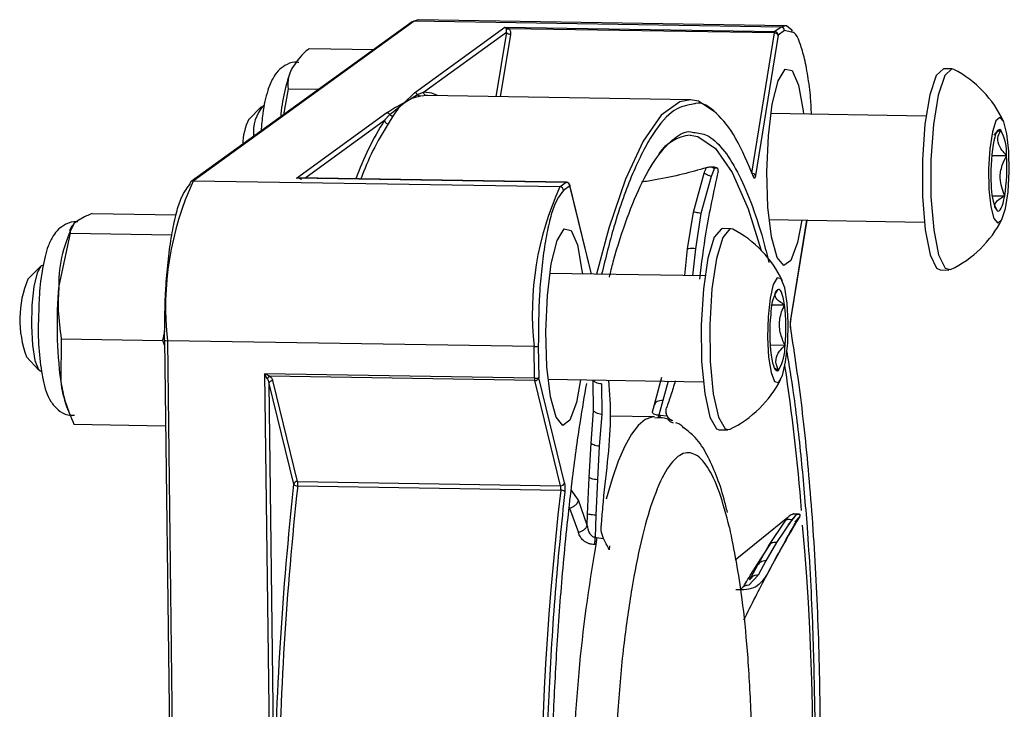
# Model space of a CAD drawing. Header units: millimetres. Extents: x 0 to 279, y 0 to 216.
# Drawn here: x 89.704 to 92.508, y 113.072 to 115.028 of the extents above; entities that cross this region are included whole.
import ezdxf

# ---------------------------------------------------------------- set-up
doc = ezdxf.new("R2010")
doc.units = ezdxf.units.MM

msp = doc.modelspace()

# ---------------------------------------------------------------- linework, layer by layer
at = {"color": 7, "linetype": 'Continuous', "lineweight": 25}
for p, q in [((90.8163, 115.0223), (90.19, 114.5694)), ((90.8221, 115.0241), (90.1957, 114.5712)), ((90.8334, 115.0281), (90.8221, 115.0241)), ((91.8615, 115.0074), (90.8221, 115.0241)), ((91.8729, 115.0114), (90.8334, 115.0281)), ((90.8226, 114.8215), (91.0789, 115.0068)), ((90.8488, 114.8232), (91.0832, 114.9928)), ((91.0789, 115.0068), (91.8437, 114.9946)), ((91.8424, 114.9907), (91.0914, 115.0027)), ((91.8424, 114.9907), (91.778, 114.5932)), ((91.8615, 115.0074), (91.8437, 114.9946)), ((91.8714, 114.9974), (91.8536, 114.9845)), ((91.8536, 114.9845), (91.7892, 114.5871)), ((90.5243, 114.9469), (90.708, 114.9439)), ((90.4716, 114.8831), (90.4714, 114.8825)), ((92.3459, 114.8888), (92.3217, 114.8892)), ((90.4646, 114.8329), (90.452, 114.7588)), ((90.4646, 114.8329), (90.5525, 114.8315)), ((90.7933, 114.7931), (90.8226, 114.8215)), ((90.8311, 114.8165), (90.8488, 114.8232)), ((90.7529, 114.7599), (90.7933, 114.7931)), ((90.7933, 114.7931), (90.8311, 114.8165)), ((90.8584, 114.8131), (90.8395, 114.8113)), ((91.6052, 114.8011), (90.86, 114.8131)), ((90.3892, 114.7822), (90.3533, 114.746)), ((90.4881, 114.5797), (90.7444, 114.765)), ((90.738, 114.7432), (90.7529, 114.7599)), ((90.7616, 114.755), (90.7482, 114.7334)), ((92.2721, 114.755), (91.8324, 114.7621)), ((92.4585, 114.6438), (92.5006, 114.6431)), ((91.6729, 114.6074), (91.6633, 114.584)), ((91.6728, 114.6105), (91.6639, 114.6106)), ((91.6817, 114.6073), (91.6729, 114.6074)), ((91.2352, 114.5545), (90.1957, 114.5712)), ((91.253, 114.5674), (90.4881, 114.5797)), ((91.2533, 114.5675), (90.4906, 114.5798)), ((91.253, 114.5674), (91.2352, 114.5545)), ((91.6135, 114.483), (91.6435, 114.5932)), ((91.6633, 114.584), (91.6346, 114.4795)), ((91.7838, 114.585), (91.7838, 114.585)), ((91.2629, 114.5574), (91.2451, 114.5445)), ((91.3248, 114.3073), (91.2628, 114.5599)), ((92.4601, 114.5296), (92.4953, 114.5291)), ((91.5968, 114.3787), (91.6135, 114.483)), ((89.9092, 114.4791), (90.1471, 114.4753)), ((91.6346, 114.4795), (91.6188, 114.3793)), ((91.8276, 114.4621), (92.2673, 114.455)), ((91.8894, 114.1778), (91.9352, 114.4604)), ((89.8488, 114.4383), (89.8451, 114.4296)), ((91.7196, 114.436), (91.6954, 114.4364)), ((89.8472, 114.423), (89.8149, 114.274)), ((89.8472, 114.423), (90.1351, 114.4184)), ((89.7629, 114.3293), (89.727, 114.2932)), ((92.3125, 114.3193), (92.3368, 114.3189)), ((91.6458, 114.3021), (91.2061, 114.3092)), ((91.836, 114.2207), (91.8714, 114.2201)), ((90.1095, 114.1197), (90.1152, 114.1461)), ((89.8215, 114.1243), (89.8202, 114.0033)), ((89.8215, 114.1243), (90.1095, 114.1197)), ((90.1145, 114.1063), (90.1095, 114.1197)), ((90.1144, 114.12), (90.1464, 111.5658)), ((91.1618, 114.102), (90.1224, 114.1187)), ((90.1224, 114.1187), (90.1544, 111.565)), ((91.163, 114.0123), (91.1618, 114.102)), ((91.1736, 114.1033), (91.1747, 114.0135)), ((91.8309, 114.1065), (91.8729, 114.1058)), ((89.7235, 114.0727), (89.7582, 114.0354)), ((91.8441, 114.0411), (91.854, 114.0345)), ((91.163, 114.0123), (90.3981, 114.0245)), ((90.3981, 114.0245), (90.4143, 112.7283)), ((91.1636, 114.0057), (90.4126, 114.0177)), ((91.2478, 113.7155), (91.1747, 114.0135)), ((91.2013, 114.0092), (91.641, 114.0022)), ((91.3303, 113.9197), (91.3296, 114.0061)), ((91.5027, 113.9383), (91.524, 114.0156)), ((90.4102, 113.9978), (90.4251, 112.8118)), ((90.4102, 113.9978), (90.4804, 113.7117)), ((90.4915, 113.7196), (90.4213, 114.0056)), ((91.2367, 113.7076), (91.1636, 114.0057)), ((91.3525, 113.9964), (91.3533, 113.91)), ((89.8371, 113.9325), (89.8469, 113.9077)), ((91.4969, 113.9169), (91.5027, 113.9383)), ((91.5269, 113.9494), (91.5157, 113.9073)), ((91.3235, 113.8279), (91.3303, 113.9197)), ((91.3533, 113.91), (91.3465, 113.8194)), ((91.5025, 113.9026), (91.3771, 113.9046)), ((91.5149, 113.9003), (91.5038, 113.8996)), ((91.5194, 113.9073), (91.5157, 113.9073)), ((91.5194, 113.9073), (91.5388, 113.9054)), ((89.8578, 113.8817), (90.1174, 113.8775)), ((91.5526, 113.8923), (91.5514, 113.8925)), ((91.6862, 113.8664), (91.7105, 113.866)), ((91.3181, 113.7306), (91.3235, 113.8279)), ((91.3465, 113.8194), (91.3412, 113.7246)), ((91.3134, 113.6274), (91.3181, 113.7306)), ((90.4915, 113.7196), (91.2367, 113.7076)), ((90.4919, 113.7071), (91.2371, 113.6952)), ((91.3412, 113.7246), (91.3365, 113.6244)), ((91.2624, 113.6437), (91.2872, 113.5754)), ((91.3124, 113.5962), (91.2874, 113.6672)), ((91.3124, 113.5962), (91.3134, 113.6274)), ((91.3365, 113.6244), (91.3349, 113.5613)), ((91.8812, 113.6181), (91.7313, 113.497)), ((91.9058, 113.6275), (91.8812, 113.5962)), ((91.9056, 113.6267), (91.8923, 113.6109)), ((91.8969, 113.6276), (91.9058, 113.6275)), ((91.9006, 113.6058), (91.9145, 113.6209)), ((91.9056, 113.6267), (91.9143, 113.6266)), ((91.8265, 113.5386), (91.8729, 113.6077)), ((91.8923, 113.6109), (91.8483, 113.5465)), ((91.3349, 113.5613), (91.3386, 113.5612)), ((91.3386, 113.5612), (91.3584, 113.5584)), ((91.3368, 113.5406), (91.3331, 113.5407)), ((91.3752, 113.5376), (91.3749, 113.5262)), ((91.7874, 113.4741), (91.8351, 113.5487)), ((91.7956, 113.4836), (91.8265, 113.5386)), ((91.8483, 113.5465), (91.8189, 113.4946)), ((91.8189, 113.4946), (91.7968, 113.4543)), ((91.7968, 113.4543), (91.7703, 113.4255)), ((91.7725, 113.4413), (91.7778, 113.4509)), ((91.778, 113.45), (91.7738, 113.4433))]:
    msp.add_line(p, q, dxfattribs=at)
at = {"color": 8, "linetype": 'Continuous', "lineweight": 25}
for p, q in [((91.0832, 114.9928), (91.0536, 114.8099)), ((91.8729, 115.0114), (91.8615, 115.0074)), ((91.891, 114.9927), (91.8714, 114.9974)), ((91.0945, 114.9866), (91.0659, 114.8098)), ((90.5116, 114.5794), (90.738, 114.7432)), ((91.3243, 114.3073), (91.2629, 114.5574)), ((91.8893, 114.1792), (91.9349, 114.4604)), ((91.5887, 114.303), (91.5968, 114.3787)), ((91.6188, 114.3793), (91.6108, 114.3027)), ((91.542, 114.0038), (91.5269, 113.9494)), ((91.5537, 113.8904), (91.5526, 113.8923)), ((91.2874, 113.6672), (91.2672, 113.6964)), ((91.7778, 113.4509), (91.7956, 113.4836))]:
    msp.add_line(p, q, dxfattribs=at)
at = {"color": 7, "linetype": 'Continuous', "lineweight": 25, "flags": 128}
for points in [[(91.8942, 114.9956), (91.8918, 114.9989), (91.8769, 115.0108), (91.8729, 115.0114)], [(91.9201, 114.4606), (91.908, 114.3966), (91.8897, 114.3462), (91.8696, 114.3316), (91.8503, 114.3548), (91.8346, 114.4127), (91.8245, 114.4974), (91.8214, 114.5974), (91.8256, 114.6994), (91.8368, 114.7894), (91.8532, 114.8554), (91.8728, 114.8885), (91.8728, 114.8885)], [(91.8728, 114.8885), (91.8928, 114.8841), (91.9106, 114.8428), (91.9238, 114.7703), (91.9249, 114.7606)], [(92.3217, 114.8892), (92.3216, 114.8892), (92.3012, 114.8702)], [(92.3513, 114.8874), (92.3459, 114.8888), (92.3255, 114.8698)], [(92.3012, 114.8702), (92.2829, 114.8153), (92.2692, 114.7319), (92.262, 114.6312), (92.2623, 114.5269), (92.2699, 114.4331), (92.2839, 114.3623), (92.3024, 114.3243), (92.3125, 114.3193)], [(92.3255, 114.8698), (92.3072, 114.8149), (92.2935, 114.7315), (92.2863, 114.6309), (92.2865, 114.5266), (92.2942, 114.4327), (92.3082, 114.362), (92.3267, 114.3239), (92.3422, 114.3202)], [(90.8877, 114.8134), (90.8715, 114.8199), (90.8488, 114.8232)], [(91.6786, 114.7638), (91.6273, 114.7975), (91.6052, 114.8011)], [(92.4705, 114.7416), (92.4604, 114.7104), (92.453, 114.6626), (92.4496, 114.6055), (92.4507, 114.5478), (92.456, 114.4984), (92.4649, 114.4646), (92.4758, 114.4517), (92.4873, 114.4617), (92.4974, 114.4929), (92.5048, 114.5407), (92.5082, 114.5978), (92.5071, 114.6555), (92.5017, 114.705), (92.4929, 114.7387), (92.482, 114.7516), (92.4705, 114.7416)], [(92.4842, 114.7157), (92.4813, 114.7171), (92.4783, 114.7165), (92.4753, 114.7139), (92.4725, 114.7094), (92.4697, 114.7031), (92.4671, 114.695), (92.4646, 114.6854), (92.4625, 114.6743)], [(92.4736, 114.4876), (92.4765, 114.4862), (92.4795, 114.4868), (92.4824, 114.4894), (92.4853, 114.4939), (92.4881, 114.5002), (92.4907, 114.5083), (92.4932, 114.518), (92.4953, 114.5291)], [(91.2937, 114.0077), (91.2817, 113.9437), (91.2634, 113.8933), (91.2433, 113.8788), (91.224, 113.902), (91.2083, 113.9598), (91.1982, 114.0445), (91.195, 114.1446), (91.1993, 114.2465), (91.2104, 114.3366), (91.2269, 114.4026), (91.2465, 114.4356), (91.2465, 114.4356)], [(91.2465, 114.4356), (91.2665, 114.4312), (91.2843, 114.39), (91.2974, 114.3175), (91.2985, 114.3077)], [(91.6954, 114.4364), (91.6924, 114.436), (91.6721, 114.4117), (91.6543, 114.3522), (91.6415, 114.2656), (91.6353, 114.1636), (91.6366, 114.0599), (91.6452, 113.9686), (91.66, 113.902), (91.6789, 113.869), (91.6862, 113.8664)], [(91.725, 114.4345), (91.7167, 114.4356), (91.6964, 114.4113), (91.6786, 114.3518), (91.6658, 114.2652), (91.6596, 114.1632), (91.6609, 114.0595), (91.6695, 113.9682), (91.6843, 113.9016), (91.7032, 113.8686), (91.7159, 113.8673)], [(89.7688, 114.3322), (89.7645, 114.3307), (89.7534, 114.3113), (89.7443, 114.2722), (89.7386, 114.2195), (89.737, 114.161), (89.74, 114.1058), (89.7469, 114.0623), (89.7569, 114.037), (89.764, 114.0323)], [(91.8819, 114.17), (91.879, 114.2252), (91.872, 114.2688), (91.8621, 114.2941), (91.8507, 114.2973), (91.8396, 114.2778), (91.8305, 114.2388), (91.8247, 114.186), (91.8232, 114.1276), (91.8262, 114.0724), (91.8331, 114.0288), (91.8431, 114.0035), (91.8544, 114.0003), (91.8655, 114.0197), (91.8746, 114.0588), (91.8804, 114.1116), (91.8819, 114.17)], [(91.8714, 114.2201), (91.8696, 114.2313), (91.8675, 114.2412), (91.8652, 114.2494), (91.8626, 114.2559), (91.8599, 114.2606), (91.857, 114.2634), (91.8541, 114.2642), (91.8511, 114.2631)], [(90.1146, 114.1203), (90.1144, 114.12), (90.1144, 114.12)], [(91.8337, 114.0775), (91.8355, 114.0662), (91.8376, 114.0564), (91.84, 114.0482), (91.8425, 114.0416), (91.8452, 114.0369), (91.8481, 114.0342), (91.851, 114.0333), (91.854, 114.0345)]]:
    msp.add_lwpolyline(points, dxfattribs=at)
at = {"color": 8, "linetype": 'Continuous', "lineweight": 25, "flags": 128}
for points in [[(91.6052, 114.8011), (91.5747, 114.7955), (91.5221, 114.7575), (91.4704, 114.6841), (91.4206, 114.5767), (91.3735, 114.4373), (91.339, 114.3071)], [(91.6037, 114.7011), (91.6257, 114.6974), (91.6755, 114.6635), (91.7233, 114.5949), (91.7683, 114.4928), (91.8056, 114.3746)], [(91.2533, 114.5675), (91.2532, 114.5675), (91.253, 114.5674)], [(91.2628, 114.5599), (91.263, 114.5589), (91.2629, 114.5574)], [(91.8893, 114.1792), (91.8894, 114.178), (91.8894, 114.1778)], [(91.8892, 114.1536), (91.8893, 114.1549), (91.8892, 114.1555)], [(91.5028, 113.9026), (91.4957, 113.9022), (91.4762, 113.8949), (91.4567, 113.8786), (91.4375, 113.8534), (91.4186, 113.8197), (91.4003, 113.7776), (91.3827, 113.7275), (91.3659, 113.6698)]]:
    msp.add_lwpolyline(points, dxfattribs=at)
at = {"color": 7, "linetype": 'Continuous', "lineweight": 25}
for centre, radius, start, end in [((90.8219, 115.0146), 0.0095, 88.9403, 125.8083), ((91.8497, 114.9903), 0.0073, 144.5272, 177.3441), ((91.8434, 114.9791), 0.0116, 27.6574, 95.0862), ((91.8434, 114.9844), 0.0102, 0.7304, 88.5491), ((91.8612, 114.9972), 0.0102, 0.7304, 88.5491), ((90.8924, 114.723), 0.4496, 158.1664, 176.184), ((92.2048, 114.6061), 0.3172, 25.1256, 62.4915), ((90.48, 114.7095), 0.1137, 138.3165, 186.1296), ((90.4972, 114.6732), 0.1612, 153.1321, 179.3681), ((91.4054, 114.314), 0.7935, 147.2572, 160.6357), ((91.4011, 114.3127), 0.7766, 147.2028, 160.1168), ((92.363, 114.6501), 0.1378, 357.0818, 28.4253), ((91.6182, 114.5752), 0.1267, 96.5642, 144.6125), ((92.9835, 114.593), 0.5273, 171.1359, 183.5651), ((91.9743, 114.6103), 0.5273, 351.1359, 3.5651), ((90.9738, 114.2129), 0.8566, 155.2746, 186.3164), ((90.1957, 114.5617), 0.00962, 126.1395, 181.0387), ((91.2527, 114.5572), 0.0102, 0.7304, 88.5491), ((92.0132, 114.1963), 0.8566, 155.2746, 186.3164), ((91.2349, 114.5444), 0.0102, 0.7304, 88.5491), ((92.5948, 114.5532), 0.1378, 177.0818, 208.4253), ((92.2048, 114.6061), 0.3172, 295.67, 333.0359), ((90.1759, 114.2789), 0.361, 151.4649, 180.7829), ((91.5785, 114.1532), 0.3172, 25.1256, 62.4915), ((90.0051, 114.1784), 0.3008, 157.5843, 200.5772), ((91.0486, 114.1628), 1.2387, 174.853, 187.3991), ((91.9661, 114.1946), 0.1338, 149.1878, 181.184), ((91.346, 114.1564), 0.5293, 354.5185, 6.9167), ((92.3591, 114.1412), 0.5293, 174.5185, 186.9167), ((91.1643, 114.1343), 0.0324, 265.595, 286.6124), ((91.7391, 114.103), 0.1338, 329.1878, 1.184), ((91.1654, 114.0446), 0.0324, 265.595, 286.6124), ((91.1943, 114.0121), 0.0314, 179.6762, 191.7873), ((91.1644, 114.0164), 0.0107, 265.9988, 344.4736), ((91.5785, 114.1532), 0.3172, 295.67, 333.0359), ((90.1386, 114.0417), 0.3207, 186.8664, 199.9034), ((99.8089, 112.6866), 9.3847, 173.72869, 179.23552), ((99.774, 112.6871), 9.338, 173.72869, 179.23552), ((90.4907, 113.7089), 0.0107, 85.9988, 164.4736), ((90.4905, 113.7203), 0.0133, 220.2409, 275.8809), ((90.4514, 113.7121), 0.0408, 352.9745, 10.55), ((91.2375, 113.7183), 0.0107, 265.9988, 344.4736), ((91.1966, 113.7002), 0.0408, 352.9745, 10.55), ((100.0938, 112.6793), 8.9147, 173.45709, 187.97683), ((91.2385, 113.682), 0.0133, 40.2409, 95.8809), ((95.6877, 112.7744), 4.4179, 170.0123, 179.4828)]:
    msp.add_arc(centre, radius, start, end, dxfattribs=at)
at = {"color": 8, "linetype": 'Continuous', "lineweight": 25}
for centre, radius, start, end in [((90.1956, 114.5617), 0.0095, 88.9403, 125.8083), ((91.7792, 114.5819), 0.0114, 27.3962, 91.8696), ((91.7764, 114.5821), 0.00789, 353.4229, 53.6622), ((90.1209, 114.1349), 0.0163, 246.385, 275.3891), ((86.3639, 113.2105), 5.5721, 4.3978, 8.6424), ((84.3546, 112.9281), 7.5976, 347.3582, 5.04341)]:
    msp.add_arc(centre, radius, start, end, dxfattribs=at)
at = {"color": 7, "linetype": 'Continuous', "lineweight": 25}
for points, knots in [([(91.0831, 115.0018), (91.0825, 115.0028), (91.0812, 115.0053), (91.0797, 115.0062), (91.0789, 115.0068)], [0, 0, 0, 0, 0.392574, 1, 1, 1, 1]), ([(91.0789, 115.0068), (91.0811, 115.0065), (91.0854, 115.0059), (91.0895, 115.0037), (91.0914, 115.0027)], [0, 0, 0, 0, 0.53154, 1, 1, 1, 1]), ([(91.0914, 115.0027), (91.0906, 115.0024), (91.0891, 115.0017), (91.0868, 115.0012), (91.0847, 115.0012), (91.0836, 115.0016), (91.0831, 115.0018)], [0, 0, 0, 0, 0.250095, 0.500028, 0.750013, 1, 1, 1, 1]), ([(91.0832, 114.9928), (91.0837, 114.9947), (91.0843, 114.9978), (91.0834, 115.0007), (91.0831, 115.0018)], [0, 0, 0, 0, 0.607513, 1, 1, 1, 1]), ([(91.0914, 115.0027), (91.0927, 115.0003), (91.0953, 114.9953), (91.0948, 114.9896), (91.0945, 114.9866)], [0, 0, 0, 0, 0.480959, 1, 1, 1, 1]), ([(91.9477, 114.7602), (91.9471, 114.7754), (91.9455, 114.8159), (91.9376, 114.8705), (91.9272, 114.926), (91.9143, 114.9657), (91.9021, 114.9928), (91.894, 114.9927), (91.891, 114.9927)], [0, 0, 0, 0, 0.114759, 0.306468, 0.502245, 0.698022, 0.88973, 1, 1, 1, 1]), ([(90.5243, 114.9469), (90.5189, 114.9422), (90.4976, 114.9236), (90.4847, 114.9045), (90.475, 114.8902)], [0, 0, 0, 0, 0.254987, 1, 1, 1, 1]), ([(90.4947, 114.907), (90.4908, 114.9075), (90.477, 114.9091), (90.4551, 114.8994), (90.4344, 114.8826), (90.4182, 114.8587), (90.4044, 114.8229), (90.393, 114.7743), (90.3893, 114.7294), (90.3879, 114.7125)], [0, 0, 0, 0, 0.0426546, 0.1511872, 0.2502893, 0.3647449, 0.5514151, 0.8314217, 1, 1, 1, 1]), ([(90.475, 114.8902), (90.4704, 114.8787), (90.4627, 114.8595), (90.4641, 114.8405), (90.4646, 114.8329)], [0, 0, 0, 0, 0.598328, 1, 1, 1, 1]), ([(90.7444, 114.765), (90.7517, 114.7697), (90.7663, 114.7791), (90.7843, 114.7884), (90.7933, 114.7931)], [0, 0, 0, 0, 0.499871, 1, 1, 1, 1]), ([(90.7933, 114.7931), (90.7894, 114.7896), (90.7844, 114.7851), (90.7789, 114.779), (90.7718, 114.7709), (90.7665, 114.7626), (90.7616, 114.755)], [0, 0, 0, 0, 0.348721, 0.449057, 0.500037, 1, 1, 1, 1]), ([(90.8395, 114.8113), (90.8313, 114.8095), (90.8224, 114.8075), (90.8126, 114.8034), (90.8052, 114.8001), (90.7985, 114.7961), (90.7933, 114.7931)], [0, 0, 0, 0, 0.499963, 0.550924, 0.651252, 1, 1, 1, 1]), ([(90.8395, 114.8113), (90.8386, 114.8114), (90.8369, 114.8116), (90.8346, 114.8127), (90.8325, 114.8143), (90.8316, 114.8157), (90.8311, 114.8165)], [0, 0, 0, 0, 0.249852, 0.5, 0.750148, 1, 1, 1, 1]), ([(91.7843, 114.5812), (91.7677, 114.6209), (91.7339, 114.7016), (91.678, 114.7673), (91.6377, 114.7974), (91.6163, 114.7899), (91.615, 114.7895)], [0, 0, 0, 0, 0.315887, 0.642854, 0.977649, 1, 1, 1, 1]), ([(90.7616, 114.755), (90.7608, 114.7551), (90.759, 114.7552), (90.7566, 114.7563), (90.7545, 114.7578), (90.7534, 114.7592), (90.7529, 114.7599)], [0, 0, 0, 0, 0.250096, 0.500027, 0.750012, 1, 1, 1, 1]), ([(91.3751, 114.2985), (91.3787, 114.3132), (91.3946, 114.3775), (91.4256, 114.4698), (91.4824, 114.6078), (91.5437, 114.6867), (91.5931, 114.7145), (91.6111, 114.7096), (91.6138, 114.7089)], [0, 0, 0, 0, 0.053589, 0.233282, 0.413016, 0.782826, 0.968071, 1, 1, 1, 1]), ([(92.4842, 114.7157), (92.4804, 114.7137), (92.4717, 114.7092), (92.4671, 114.7042), (92.4645, 114.7013)], [0, 0, 0, 0, 0.439412, 1, 1, 1, 1]), ([(92.5006, 114.6431), (92.4915, 114.6536), (92.476, 114.6716), (92.4753, 114.6973), (92.4814, 114.7101), (92.4842, 114.7157)], [0, 0, 0, 0, 0.439105, 0.751358, 1, 1, 1, 1]), ([(92.4953, 114.5291), (92.4894, 114.5455), (92.4792, 114.5736), (92.4862, 114.6141), (92.4962, 114.6342), (92.5006, 114.6431)], [0, 0, 0, 0, 0.439105, 0.751358, 1, 1, 1, 1]), ([(91.6495, 114.6085), (91.6061, 114.5964), (91.5534, 114.5817), (91.479, 114.5699), (91.4659, 114.5678)], [0, 0, 0, 0, 0.82309, 1, 1, 1, 1]), ([(91.6831, 114.599), (91.6706, 114.5411), (91.648, 114.4371), (91.6358, 114.3375), (91.6303, 114.2934)], [0, 0, 0, 0, 0.557351, 1, 1, 1, 1]), ([(91.6435, 114.5932), (91.6445, 114.5958), (91.6464, 114.6009), (91.6485, 114.606), (91.6495, 114.6085)], [0, 0, 0, 0, 0.504795, 1, 1, 1, 1]), ([(91.6639, 114.6106), (91.6598, 114.6102), (91.6541, 114.6098), (91.6505, 114.6088), (91.6495, 114.6085)], [0, 0, 0, 0, 0.728881, 1, 1, 1, 1]), ([(91.6729, 114.6074), (91.6713, 114.6075), (91.6679, 114.6078), (91.6653, 114.6097), (91.6639, 114.6106)], [0, 0, 0, 0, 0.482407, 1, 1, 1, 1]), ([(91.6728, 114.6105), (91.6744, 114.6103), (91.6777, 114.61), (91.6803, 114.6082), (91.6817, 114.6073)], [0, 0, 0, 0, 0.4914459, 1, 1, 1, 1]), ([(91.6831, 114.599), (91.6833, 114.6), (91.6838, 114.602), (91.6832, 114.605), (91.6822, 114.6065), (91.6817, 114.6073)], [0, 0, 0, 0, 0.3478722, 0.6968017, 1, 1, 1, 1]), ([(90.4881, 114.5797), (90.4902, 114.5799), (90.4935, 114.5804), (90.4966, 114.5792), (90.4979, 114.5787)], [0, 0, 0, 0, 0.60752, 1, 1, 1, 1]), ([(90.5034, 114.5776), (90.5011, 114.5783), (90.4961, 114.5798), (90.4909, 114.5797), (90.4881, 114.5797)], [0, 0, 0, 0, 0.468456, 1, 1, 1, 1]), ([(90.4979, 114.5787), (90.4981, 114.5783), (90.4986, 114.5774), (90.5, 114.5769), (90.5016, 114.5769), (90.5028, 114.5773), (90.5034, 114.5776)], [0, 0, 0, 0, 0.249987, 0.499972, 0.749905, 1, 1, 1, 1]), ([(91.2626, 114.5598), (91.2626, 114.5603), (91.2624, 114.5616), (91.261, 114.5638), (91.2587, 114.5661), (91.2558, 114.5674), (91.2539, 114.5674), (91.2533, 114.5673)], [0, 0, 0, 0, 0.109002, 0.301309, 0.574077, 0.857196, 1, 1, 1, 1]), ([(91.6633, 114.584), (91.6586, 114.5859), (91.6501, 114.5894), (91.6455, 114.592), (91.6435, 114.5932)], [0, 0, 0, 0, 0.558911, 1, 1, 1, 1]), ([(91.7892, 114.5871), (91.7889, 114.5854), (91.7882, 114.5819), (91.7869, 114.5793), (91.7855, 114.5787), (91.7847, 114.5803), (91.7843, 114.5812)], [0, 0, 0, 0, 0.25056, 0.499901, 0.747779, 1, 1, 1, 1]), ([(90.1146, 114.1203), (90.115, 114.1696), (90.1156, 114.2454), (90.124, 114.3421), (90.1331, 114.4111), (90.1447, 114.4698), (90.1619, 114.5308), (90.1765, 114.5494), (90.1861, 114.5615)], [0, 0, 0, 0, 0.239457, 0.368361, 0.5, 0.631639, 0.760543, 1, 1, 1, 1]), ([(91.2451, 114.5445), (91.2356, 114.5324), (91.2209, 114.5138), (91.2037, 114.4528), (91.1921, 114.3941), (91.183, 114.3252), (91.1746, 114.2284), (91.174, 114.1526), (91.1736, 114.1033)], [0, 0, 0, 0, 0.239457, 0.368361, 0.5, 0.631639, 0.760543, 1, 1, 1, 1]), ([(92.4736, 114.4876), (92.4719, 114.49), (92.4669, 114.4968), (92.4669, 114.5091), (92.4801, 114.5208), (92.4917, 114.5271), (92.4953, 114.5291)], [0, 0, 0, 0, 0.180942, 0.506293, 0.843975, 1, 1, 1, 1]), ([(91.6346, 114.4795), (91.6321, 114.48), (91.627, 114.4809), (91.6191, 114.4822), (91.6156, 114.4827), (91.6135, 114.483)], [0, 0, 0, 0, 0.280537, 0.561041, 1, 1, 1, 1]), ([(89.8687, 114.455), (89.8677, 114.4553), (89.8563, 114.4576), (89.8351, 114.4498), (89.8126, 114.4345), (89.7958, 114.4127), (89.7808, 114.3798), (89.7682, 114.3276), (89.759, 114.256), (89.7579, 114.2068), (89.7574, 114.1855)], [0, 0, 0, 0, 0.009735, 0.10206, 0.18178, 0.268259, 0.395166, 0.62442, 0.837566, 1, 1, 1, 1]), ([(89.9092, 114.4791), (89.9036, 114.4768), (89.882, 114.4677), (89.8687, 114.4583), (89.8587, 114.4513)], [0, 0, 0, 0, 0.254987, 1, 1, 1, 1]), ([(89.8587, 114.4513), (89.8539, 114.4457), (89.8458, 114.4362), (89.8468, 114.4268), (89.8472, 114.423)], [0, 0, 0, 0, 0.598328, 1, 1, 1, 1]), ([(91.6188, 114.3793), (91.6162, 114.3795), (91.6108, 114.3798), (91.6025, 114.3798), (91.599, 114.3791), (91.5968, 114.3787)], [0, 0, 0, 0, 0.280582, 0.561126, 1, 1, 1, 1]), ([(89.8149, 114.274), (89.8137, 114.2507), (89.8112, 114.2004), (89.8179, 114.1509), (89.8215, 114.1243)], [0, 0, 0, 0, 0.4617295, 1, 1, 1, 1]), ([(91.8714, 114.2201), (91.8618, 114.2264), (91.8453, 114.2371), (91.8432, 114.2523), (91.8487, 114.2598), (91.8511, 114.2631)], [0, 0, 0, 0, 0.439105, 0.751358, 1, 1, 1, 1]), ([(91.8729, 114.1058), (91.8702, 114.1114), (91.8617, 114.1293), (91.8543, 114.162), (91.8604, 114.1955), (91.8685, 114.2136), (91.8714, 114.2201)], [0, 0, 0, 0, 0.156025, 0.493707, 0.819058, 1, 1, 1, 1]), ([(89.7574, 114.1855), (89.757, 114.1776), (89.7554, 114.1411), (89.7592, 114.0757), (89.7698, 114.0014), (89.783, 113.9564), (89.8099, 113.923), (89.8356, 113.9073), (89.853, 113.9073), (89.8596, 113.9073)], [0, 0, 0, 0, 0.059783, 0.278154, 0.500581, 0.74518, 0.851905, 0.943954, 1, 1, 1, 1]), ([(91.8892, 114.1536), (91.8889, 114.1555), (91.8884, 114.1592), (91.8883, 114.1661), (91.8885, 114.1732), (91.889, 114.1772), (91.8893, 114.1792)], [0, 0, 0, 0, 0.25056, 0.499901, 0.747779, 1, 1, 1, 1]), ([(91.8885, 114.1673), (91.8886, 114.1693), (91.8887, 114.1722), (91.8891, 114.1756), (91.8893, 114.177), (91.8894, 114.1777)], [0, 0, 0, 0, 0.5366014, 0.7402216, 1, 1, 1, 1]), ([(91.8892, 114.1555), (91.8892, 114.1559), (91.889, 114.1569), (91.8887, 114.1594), (91.8885, 114.1629), (91.8885, 114.1657), (91.8885, 114.1673)], [0, 0, 0, 0, 0.145392, 0.38051, 0.651903, 1, 1, 1, 1]), ([(91.9172, 111.912), (91.9263, 112), (91.9448, 112.179), (91.9629, 112.4703), (91.9731, 112.7748), (91.974, 113.084), (91.9655, 113.3863), (91.9478, 113.6707), (91.9228, 113.9308), (91.9003, 114.0802), (91.8892, 114.1536)], [0, 0, 0, 0, 0.119972, 0.244153, 0.371306, 0.5, 0.628694, 0.755847, 0.880028, 1, 1, 1, 1]), ([(91.854, 114.0345), (91.85, 114.0448), (91.8431, 114.0625), (91.8549, 114.0878), (91.8674, 114.1003), (91.8729, 114.1058)], [0, 0, 0, 0, 0.439105, 0.751358, 1, 1, 1, 1]), ([(90.4126, 114.0177), (90.4104, 114.0187), (90.4055, 114.0208), (90.4007, 114.0232), (90.3981, 114.0245)], [0, 0, 0, 0, 0.468865, 1, 1, 1, 1]), ([(90.4058, 114.0109), (90.4048, 114.0125), (90.4021, 114.0168), (90.3996, 114.0216), (90.3981, 114.0245)], [0, 0, 0, 0, 0.392574, 1, 1, 1, 1]), ([(90.4126, 114.0177), (90.412, 114.0174), (90.4107, 114.0167), (90.4089, 114.0151), (90.4071, 114.0131), (90.4062, 114.0116), (90.4058, 114.0109)], [0, 0, 0, 0, 0.2500949, 0.5000277, 0.7500133, 1, 1, 1, 1]), ([(90.4058, 114.0109), (90.4067, 114.0092), (90.409, 114.0049), (90.4097, 114.0005), (90.4102, 113.9978)], [0, 0, 0, 0, 0.392533, 1, 1, 1, 1]), ([(90.4213, 114.0056), (90.4206, 114.0079), (90.4191, 114.0122), (90.4147, 114.0159), (90.4126, 114.0177)], [0, 0, 0, 0, 0.519041, 1, 1, 1, 1]), ([(91.3525, 113.9964), (91.3497, 113.9967), (91.3441, 113.9973), (91.3353, 114.0004), (91.3317, 114.0039), (91.3296, 114.0061)], [0, 0, 0, 0, 0.280632, 0.561218, 1, 1, 1, 1]), ([(91.3723, 114.0065), (91.3752, 113.9703), (91.3835, 113.8646), (91.3606, 113.7154), (91.3528, 113.6115), (91.3514, 113.5936)], [0, 0, 0, 0, 0.301168, 0.879628, 1, 1, 1, 1]), ([(89.8202, 114.0033), (89.8239, 113.9844), (89.8318, 113.9435), (89.8487, 113.9033), (89.8578, 113.8817)], [0, 0, 0, 0, 0.461729, 1, 1, 1, 1]), ([(91.2091, 112.5309), (91.2087, 112.587), (91.2078, 112.703), (91.2106, 112.884), (91.2171, 113.0796), (91.2285, 113.2881), (91.2457, 113.5063), (91.2676, 113.7088), (91.2896, 113.8745), (91.3047, 113.962), (91.3109, 113.9975)], [0, 0, 0, 0, 0.108262, 0.223674, 0.346178, 0.484189, 0.630508, 0.784859, 0.912763, 1, 1, 1, 1]), ([(91.5618, 114.0048), (91.5577, 113.9912), (91.5491, 113.9626), (91.5412, 113.9401), (91.5371, 113.9283)], [0, 0, 0, 0, 0.474228, 1, 1, 1, 1]), ([(91.5269, 113.9494), (91.5239, 113.9493), (91.5179, 113.9491), (91.5085, 113.9458), (91.5049, 113.9411), (91.5027, 113.9383)], [0, 0, 0, 0, 0.280725, 0.561392, 1, 1, 1, 1]), ([(91.5388, 113.9054), (91.5376, 113.9083), (91.5346, 113.9154), (91.5362, 113.9235), (91.5371, 113.9283)], [0, 0, 0, 0, 0.399939, 1, 1, 1, 1]), ([(91.3533, 113.91), (91.3505, 113.9104), (91.3447, 113.9113), (91.3357, 113.9145), (91.3323, 113.9177), (91.3303, 113.9197)], [0, 0, 0, 0, 0.280671, 0.561292, 1, 1, 1, 1]), ([(91.5157, 113.9073), (91.5142, 113.9074), (91.511, 113.9076), (91.5056, 113.9087), (91.4985, 113.9118), (91.4976, 113.9148), (91.4969, 113.9169)], [0, 0, 0, 0, 0.097321, 0.202493, 0.444509, 1, 1, 1, 1]), ([(91.5514, 113.8925), (91.5461, 113.8947), (91.5356, 113.8991), (91.5219, 113.9), (91.5152, 113.9005)], [0, 0, 0, 0, 0.513075, 1, 1, 1, 1]), ([(91.5547, 113.8915), (91.5514, 113.8932), (91.5448, 113.8965), (91.538, 113.9053), (91.5367, 113.9122), (91.5361, 113.9155)], [0, 0, 0, 0, 0.343709, 0.690605, 1, 1, 1, 1]), ([(91.5514, 113.8925), (91.5491, 113.8938), (91.5449, 113.8963), (91.5407, 113.9025), (91.5387, 113.9054)], [0, 0, 0, 0, 0.537686, 1, 1, 1, 1]), ([(91.5856, 113.8721), (91.5823, 113.8756), (91.5767, 113.8816), (91.5675, 113.8844), (91.5636, 113.8856)], [0, 0, 0, 0, 0.574563, 1, 1, 1, 1]), ([(91.7096, 113.6321), (91.7065, 113.6447), (91.6971, 113.6842), (91.6785, 113.7386), (91.6521, 113.7962), (91.6251, 113.8411), (91.597, 113.8631), (91.5856, 113.8721)], [0, 0, 0, 0, 0.113825, 0.356613, 0.59645, 0.836112, 1, 1, 1, 1]), ([(91.3465, 113.8194), (91.3436, 113.8199), (91.3377, 113.8208), (91.3288, 113.8236), (91.3255, 113.8263), (91.3235, 113.8279)], [0, 0, 0, 0, 0.280693, 0.561332, 1, 1, 1, 1]), ([(91.7154, 113.5894), (91.7061, 113.6244), (91.6871, 113.6964), (91.6528, 113.7672), (91.6146, 113.8047), (91.5743, 113.8006), (91.5343, 113.7546), (91.4972, 113.6701), (91.4645, 113.5574), (91.4468, 113.4625), (91.4383, 113.4164)], [0, 0, 0, 0, 0.116516, 0.240011, 0.368641, 0.5, 0.631359, 0.759989, 0.883484, 1, 1, 1, 1]), ([(91.3412, 113.7246), (91.3382, 113.7249), (91.3323, 113.7256), (91.3233, 113.7276), (91.3201, 113.7295), (91.3181, 113.7306)], [0, 0, 0, 0, 0.280709, 0.561361, 1, 1, 1, 1]), ([(91.2478, 113.7155), (91.2482, 113.7139), (91.2488, 113.7107), (91.2492, 113.7042), (91.2492, 113.6971), (91.2488, 113.6927), (91.2486, 113.6905)], [0, 0, 0, 0, 0.25056, 0.499901, 0.747779, 1, 1, 1, 1]), ([(91.2486, 113.6905), (91.2395, 113.6026), (91.2211, 113.4235), (91.203, 113.1322), (91.1927, 112.8277), (91.1919, 112.5185), (91.2004, 112.2162), (91.218, 111.9318), (91.243, 111.6717), (91.2656, 111.5223), (91.2767, 111.4489)], [0, 0, 0, 0, 0.119972, 0.244153, 0.371306, 0.5, 0.628694, 0.755847, 0.880028, 1, 1, 1, 1]), ([(91.2874, 113.6672), (91.2865, 113.6644), (91.2845, 113.6586), (91.278, 113.6515), (91.2704, 113.6464), (91.2651, 113.6446), (91.2624, 113.6437)], [0, 0, 0, 0, 0.279859, 0.559424, 0.779683, 1, 1, 1, 1]), ([(91.3365, 113.6244), (91.3335, 113.6246), (91.3275, 113.625), (91.3184, 113.626), (91.3153, 113.6268), (91.3134, 113.6274)], [0, 0, 0, 0, 0.280726, 0.561392, 1, 1, 1, 1]), ([(91.9145, 113.6209), (91.8932, 113.5848), (91.84, 113.4947), (91.8037, 113.4118), (91.7538, 113.4121), (91.7337, 113.4122)], [0, 0, 0, 0, 0.2848649, 0.7116548, 1, 1, 1, 1]), ([(91.7564, 113.328), (91.7779, 113.3707), (91.8266, 113.4676), (91.8802, 113.5625), (91.9101, 113.6155)], [0, 0, 0, 0, 0.441466, 1, 1, 1, 1]), ([(91.8729, 113.6077), (91.8742, 113.6094), (91.877, 113.6129), (91.8798, 113.6164), (91.8812, 113.6181)], [0, 0, 0, 0, 0.5047953, 1, 1, 1, 1]), ([(91.8969, 113.6276), (91.8925, 113.6259), (91.8866, 113.6236), (91.8823, 113.6193), (91.8812, 113.6181)], [0, 0, 0, 0, 0.728882, 1, 1, 1, 1]), ([(91.9056, 113.6267), (91.904, 113.6268), (91.9006, 113.6269), (91.8982, 113.6274), (91.8969, 113.6276)], [0, 0, 0, 0, 0.4824081, 1, 1, 1, 1]), ([(91.9143, 113.6266), (91.9131, 113.6268), (91.9107, 113.6273), (91.9074, 113.6274), (91.9058, 113.6275)], [0, 0, 0, 0, 0.491629, 1, 1, 1, 1]), ([(91.9145, 113.6209), (91.9149, 113.6216), (91.9156, 113.6229), (91.9155, 113.625), (91.9147, 113.6261), (91.9143, 113.6266)], [0, 0, 0, 0, 0.34788, 0.696818, 1, 1, 1, 1]), ([(91.2872, 113.5754), (91.2903, 113.5763), (91.2963, 113.5781), (91.3041, 113.5831), (91.3099, 113.5893), (91.3116, 113.5939), (91.3124, 113.5962)], [0, 0, 0, 0, 0.2500812, 0.5, 0.7499188, 1, 1, 1, 1]), ([(91.3349, 113.5613), (91.3334, 113.5615), (91.3302, 113.5619), (91.3244, 113.5657), (91.3161, 113.5765), (91.3139, 113.5881), (91.3124, 113.5962)], [0, 0, 0, 0, 0.097321, 0.202493, 0.444509, 1, 1, 1, 1]), ([(91.3584, 113.5585), (91.3556, 113.566), (91.3512, 113.5774), (91.3514, 113.5895), (91.3514, 113.5936)], [0, 0, 0, 0, 0.662061, 1, 1, 1, 1]), ([(91.7154, 113.5894), (91.7281, 113.5252), (91.7484, 113.4225), (91.7667, 113.2361), (91.7754, 113.0908), (91.7786, 112.9605), (91.7798, 112.872), (91.7781, 112.8183), (91.7775, 112.7994)], [0, 0, 0, 0, 0.311387, 0.498102, 0.706856, 0.822294, 0.937674, 1, 1, 1, 1]), ([(91.8923, 113.6109), (91.8878, 113.6116), (91.8797, 113.6129), (91.875, 113.6093), (91.8729, 113.6077)], [0, 0, 0, 0, 0.558911, 1, 1, 1, 1]), ([(91.3331, 113.5407), (91.3301, 113.5409), (91.324, 113.5414), (91.3128, 113.5448), (91.3015, 113.5517), (91.2917, 113.5627), (91.2888, 113.5711), (91.2872, 113.5754)], [0, 0, 0, 0, 0.123587, 0.250193, 0.502121, 0.74157, 1, 1, 1, 1]), ([(91.3749, 113.5262), (91.3721, 113.5316), (91.3668, 113.5418), (91.361, 113.5532), (91.3583, 113.5584)], [0, 0, 0, 0, 0.537686, 1, 1, 1, 1]), ([(91.8483, 113.5465), (91.8458, 113.5466), (91.8408, 113.5468), (91.8327, 113.5446), (91.8288, 113.5409), (91.8265, 113.5386)], [0, 0, 0, 0, 0.280537, 0.561041, 1, 1, 1, 1]), ([(91.7553, 113.4216), (91.7636, 113.4357), (91.774, 113.4531), (91.7852, 113.4707), (91.7874, 113.4741)], [0, 0, 0, 0, 0.805119, 1, 1, 1, 1]), ([(91.8189, 113.4946), (91.8162, 113.4946), (91.8109, 113.4944), (91.8021, 113.4912), (91.7981, 113.4865), (91.7956, 113.4836)], [0, 0, 0, 0, 0.280582, 0.561126, 1, 1, 1, 1]), ([(91.7968, 113.4543), (91.794, 113.4542), (91.7884, 113.4539), (91.7793, 113.45), (91.7751, 113.4446), (91.7725, 113.4413)], [0, 0, 0, 0, 0.280632, 0.561218, 1, 1, 1, 1])]:
    msp.add_open_spline(points, degree=3, knots=knots, dxfattribs=at)
for points in [[(91.0945, 114.9866), (91.0932, 114.9867), (91.0906, 114.9869), (91.087, 114.9884), (91.0843, 114.9904), (91.0836, 114.992), (91.0832, 114.9928)], [(90.8311, 114.8165), (90.8306, 114.8172), (90.8296, 114.8186), (90.8275, 114.8202), (90.8251, 114.8213), (90.8234, 114.8214), (90.8226, 114.8215)], [(90.8584, 114.8131), (90.8571, 114.8132), (90.8546, 114.8136), (90.8514, 114.8159), (90.8491, 114.8193), (90.8489, 114.8219), (90.8488, 114.8232)], [(90.7444, 114.765), (90.7452, 114.7649), (90.7469, 114.7647), (90.7493, 114.7637), (90.7514, 114.7621), (90.7524, 114.7606), (90.7529, 114.7599)], [(90.738, 114.7432), (90.7382, 114.7419), (90.7386, 114.7394), (90.741, 114.7362), (90.7444, 114.7339), (90.747, 114.7336), (90.7482, 114.7334)], [(90.4213, 114.0056), (90.42, 114.0055), (90.4174, 114.0053), (90.4139, 114.0036), (90.4112, 114.0009), (90.4105, 113.9989), (90.4102, 113.9978)], [(91.5115, 113.9006), (91.5119, 113.9006), (91.5126, 113.9005), (91.5137, 113.9018), (91.5147, 113.904), (91.5154, 113.9062), (91.5157, 113.9073)], [(91.5194, 113.9073), (91.5191, 113.9062), (91.5184, 113.9039), (91.5174, 113.9018), (91.5163, 113.9005), (91.5155, 113.9005), (91.5152, 113.9005)], [(91.3331, 113.5407), (91.3333, 113.5422), (91.3339, 113.5451), (91.3344, 113.5502), (91.3348, 113.5556), (91.3349, 113.5594), (91.3349, 113.5613)], [(91.3386, 113.5612), (91.3386, 113.5593), (91.3385, 113.5556), (91.3381, 113.5501), (91.3375, 113.545), (91.337, 113.5421), (91.3368, 113.5406)]]:
    msp.add_open_spline(points, degree=3, dxfattribs=at)
at = {"color": 8, "linetype": 'Continuous', "lineweight": 25}
for points, knots in [([(91.615, 114.7895), (91.5961, 114.7863), (91.5569, 114.7798), (91.498, 114.7109), (91.4407, 114.5988), (91.3918, 114.4637), (91.3644, 114.3531), (91.353, 114.3068)], [0, 0, 0, 0, 0.203889, 0.422178, 0.637853, 0.848487, 1, 1, 1, 1]), ([(91.6138, 114.7089), (91.6265, 114.7075), (91.6543, 114.7046), (91.6961, 114.6659), (91.7376, 114.6024), (91.776, 114.5141), (91.8057, 114.4267), (91.8216, 114.3618), (91.8269, 114.3404)], [0, 0, 0, 0, 0.163935, 0.356022, 0.548152, 0.729371, 0.910632, 1, 1, 1, 1]), ([(91.8779, 114.0874), (91.8842, 114.0491), (91.8997, 113.9547), (91.9188, 113.7869), (91.9377, 113.5707), (91.9514, 113.3327), (91.9551, 113.1549), (91.9568, 113.0715)], [0, 0, 0, 0, 0.136295, 0.336767, 0.525909, 0.777565, 1, 1, 1, 1]), ([(91.5404, 113.8962), (91.5422, 113.8941), (91.5465, 113.889), (91.5527, 113.8868), (91.5562, 113.8856)], [0, 0, 0, 0, 0.438294, 1, 1, 1, 1]), ([(91.7703, 113.4255), (91.7674, 113.4254), (91.7617, 113.4251), (91.7536, 113.4216), (91.7502, 113.417), (91.7485, 113.4147)], [0, 0, 0, 0, 0.33112, 0.662181, 1, 1, 1, 1]), ([(91.4383, 113.4164), (91.4307, 113.3663), (91.4149, 113.2632), (91.3987, 113.0821), (91.3892, 112.9252), (91.3886, 112.831), (91.3885, 112.804)], [0, 0, 0, 0, 0.277289, 0.571187, 0.877304, 1, 1, 1, 1]), ([(91.9568, 113.0715), (91.9572, 113.0154), (91.958, 112.8994), (91.9553, 112.7184), (91.9488, 112.5228), (91.9374, 112.3143), (91.9201, 112.0962), (91.8984, 111.8932), (91.8735, 111.7109), (91.8463, 111.5474), (91.815, 111.3968), (91.7915, 111.2968), (91.7782, 111.2553), (91.7774, 111.2529)], [0, 0, 0, 0, 0.081582, 0.168552, 0.260867, 0.364867, 0.475127, 0.59144, 0.687824, 0.784233, 0.888804, 0.993399, 1, 1, 1, 1])]:
    msp.add_open_spline(points, degree=3, knots=knots, dxfattribs=at)

doc.saveas('drawing.dxf')
